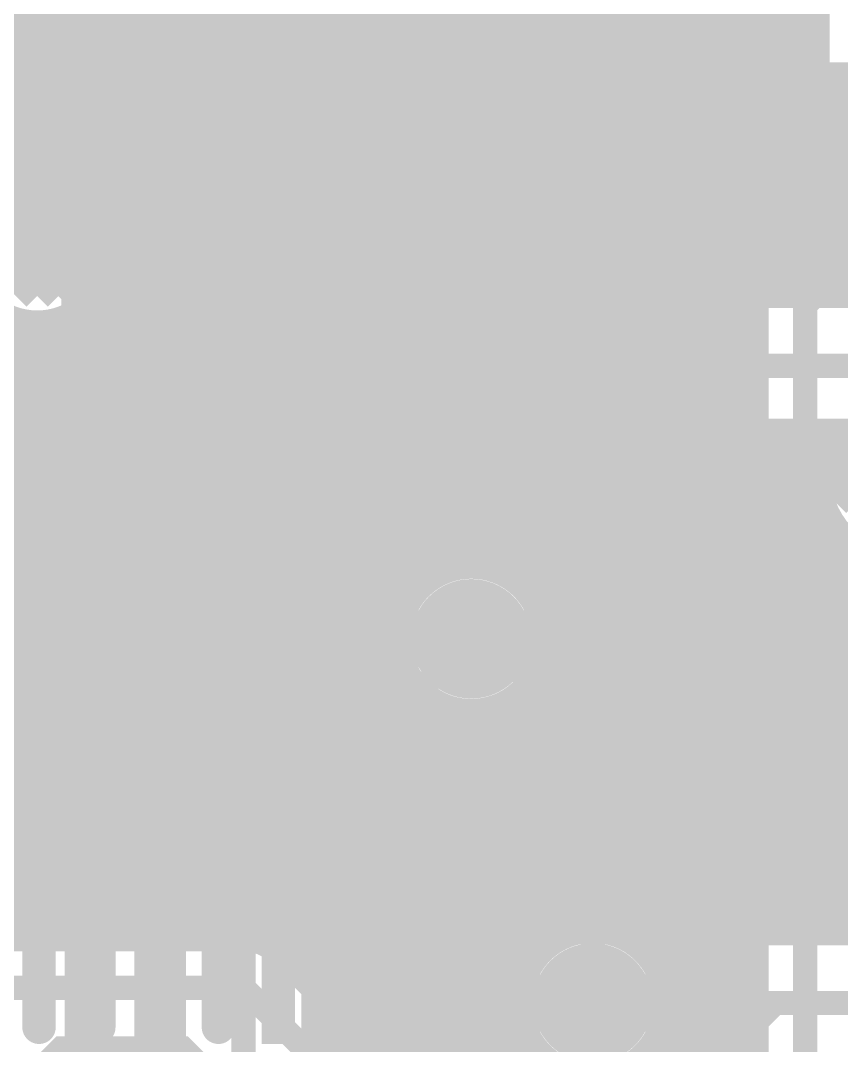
# Model space of a CAD drawing. Extents: x -10 to 131, y -93 to 209.
# Drawn here: x 57.82 to 64.69, y 22.63 to 31.21 of the extents above; entities that cross this region are included whole.
import ezdxf

# ---------------------------------------------------------------- set-up
doc = ezdxf.new("R2010")
doc.units = 0
doc.header["$MEASUREMENT"] = 0
doc.layers.get('0').update_dxf_attribs({"linetype": 'CONTINUOUS'})
for name, color, linetype in [('22-303-0_AST', 7, 'CONTINUOUS'), ('22-303-0_BOT', 2, 'CONTINUOUS'), ('22-303-0_DRD', 6, 'CONTINUOUS'), ('22-303-0_DRL', 1, 'CONTINUOUS'), ('22-303-0_GND', 3, 'CONTINUOUS'), ('22-303-0_IN1', 10, 'CONTINUOUS'), ('22-303-0_SMT', 9, 'CONTINUOUS'), ('22-303-0_SPT', 11, 'CONTINUOUS'), ('22-303-0_SST', 8, 'CONTINUOUS'), ('22-303-0_TOP', 15, 'CONTINUOUS'), ('THRUHOLE_TAP', 2, 'CONTINUOUS')]:
    doc.layers.add(name, color=color, linetype=linetype)

# ---------------------------------------------------------------- blocks, each defined once
blk = doc.blocks.new('OBLONG_11')
at = {"const_width": 0.2794}
blk.add_lwpolyline([(0, 0.7493), (0, -0.7493)], dxfattribs=at)
at = {"const_width": 0.1397}
for points in [[(-0.06985, 0.7493, 1), (0.06985, 0.7493, 1)], [(-0.06985, -0.7493, 1), (0.06985, -0.7493, 1)]]:
    blk.add_lwpolyline(points, format="xyb", close=True, dxfattribs=at)
blk = doc.blocks.new('RECTANGLE_12')
blk.add_solid([(0.1397, 0.889), (0.1397, -0.889), (-0.1397, 0.889), (-0.1397, -0.889)])
blk = doc.blocks.new('ROUND_70')
at = {"const_width": 0.29972}
blk.add_lwpolyline([(-0.14986, 0, 1), (0.14986, 0, 1)], format="xyb", close=True, dxfattribs=at)
blk = doc.blocks.new('ROUND_75')
at = {"const_width": 0.29972}
blk.add_lwpolyline([(-0.14986, 0, 1), (0.14986, 0, 1)], format="xyb", close=True, dxfattribs=at)
blk = doc.blocks.new('ROUND_117')
at = {"const_width": 0.10033}
blk.add_lwpolyline([(-0.050164, 0, 1), (0.050164, 0, 1)], format="xyb", close=True, dxfattribs=at)
blk = doc.blocks.new('ROUND_100')
at = {"const_width": 0.50038}
blk.add_lwpolyline([(-0.25019, 0, 1), (0.25019, 0, 1)], format="xyb", close=True, dxfattribs=at)
blk = doc.blocks.new('ROUND_101')
at = {"const_width": 0.0635}
blk.add_lwpolyline([(-0.03175, 0, 1), (0.03175, 0, 1)], format="xyb", close=True, dxfattribs=at)
blk = doc.blocks.new('RECTANGLE_3')
blk.add_solid([(0.4826, 0.4064), (0.4826, -0.4064), (-0.4826, 0.4064), (-0.4826, -0.4064)])
blk = doc.blocks.new('RECTANGLE_6')
blk.add_solid([(0.63627, 0.51308), (0.63627, -0.51308), (-0.63627, 0.51308), (-0.63627, -0.51308)])
blk = doc.blocks.new('ROUND_108')
at = {"const_width": 0.10033}
blk.add_lwpolyline([(-0.050164, 0, 1), (0.050164, 0, 1)], format="xyb", close=True, dxfattribs=at)

msp = doc.modelspace()

# ---------------------------------------------------------------- linework, layer by layer
at = {"layer": '22-303-0_AST', "const_width": 0.1524}
for points in [[(63.6905, 30.2895), (63.6905, 33.2105), (62.0522, 33.2105), (62.0522, 30.2895), (63.6905, 30.2895)], [(62.39256, 30.76448), (62.56274, 30.88386), (62.73292, 30.94228), (63.07074, 30.94228), (63.24092, 30.88386), (63.40856, 30.76448), (63.40856, 30.6451), (63.24092, 30.52826), (63.07074, 30.4673), (62.73292, 30.4673), (62.56274, 30.52826), (62.39256, 30.6451), (62.39256, 30.76448)], [(61.849, 26.797), (60.071, 26.797), (60.071, 30.353), (61.849, 30.353), (61.849, 26.797)], [(58.62574, 29.57068), (58.45556, 29.6291), (58.45556, 29.9847), (58.62574, 30.04566), (59.30392, 30.04566), (59.47156, 29.9847), (59.47156, 29.6291), (59.30392, 29.57068)], [(59.8805, 27.1145), (59.8805, 30.0355), (58.2422, 30.0355), (58.2422, 27.1145), (59.8805, 27.1145)], [(60.63234, 29.53258), (60.46216, 29.591), (60.46216, 29.9466), (60.63234, 30.00502), (61.31052, 30.00502), (61.47816, 29.9466), (61.47816, 29.591), (61.31052, 29.53258)], [(62.0395, 30.0355), (62.0395, 27.1145), (63.6778, 27.1145), (63.6778, 30.0355), (62.0395, 30.0355)], [(62.40526, 28.85694), (62.40526, 29.27096), (63.42126, 29.27096)], [(58.45556, 28.85186), (58.45556, 29.08808)], [(58.45556, 28.9687), (59.47156, 28.9687), (59.30392, 29.08808)], [(60.46216, 28.81122), (60.46216, 29.04998)], [(60.46216, 28.9306), (61.47816, 28.9306), (61.31052, 29.04998)], [(62.5729, 28.49372), (62.40526, 28.43276), (62.40526, 28.07716), (62.5729, 28.01874), (62.91326, 28.01874), (63.0809, 28.13812), (63.0809, 28.49372), (63.42126, 28.49372), (63.42126, 28.01874)], [(58.45556, 28.1305), (58.45556, 28.36926)], [(58.45556, 28.24988), (59.47156, 28.24988), (59.30392, 28.36926)], [(60.46216, 28.0924), (60.46216, 28.32862)], [(60.46216, 28.21178), (61.47816, 28.21178), (61.31052, 28.32862)], [(58.79592, 27.2923), (58.79592, 27.76728), (59.47156, 27.53106), (59.47156, 27.41168), (58.45556, 27.41168)], [(60.46216, 27.37358), (60.46216, 27.6098)], [(60.46216, 27.49042), (61.47816, 27.49042), (61.31052, 27.6098)]]:
    msp.add_lwpolyline(points, dxfattribs=at)
at = {"layer": '22-303-0_BOT'}
for points, const_width in [([(72.009, 30.6832), (35.45586, 30.6832)], 0.254), ([(72.009, 30.734), (40.64, 30.734)], 0.254), ([(57.8866, 30.734), (57.8866, 29.33446)], 0.254), ([(58.1152, 30.734), (58.1152, 29.10586)], 0.254), ([(58.3438, 30.734), (58.3438, 28.9306)], 0.254), ([(58.5724, 30.734), (58.5724, 28.9306)], 0.254), ([(58.801, 30.734), (58.801, 28.9306)], 0.254), ([(59.0296, 30.734), (59.0296, 28.9306)], 0.254), ([(59.2582, 30.734), (59.2582, 28.9306)], 0.254), ([(59.4868, 30.734), (59.4868, 28.9306)], 0.254), ([(59.7154, 30.734), (59.7154, 28.9306)], 0.254), ([(59.944, 30.734), (59.944, 28.9306)], 0.254), ([(60.1726, 30.734), (60.1726, 28.9306)], 0.254), ([(60.4012, 30.734), (60.4012, 28.9306)], 0.254), ([(60.6298, 30.734), (60.6298, 28.9306)], 0.254), ([(60.8584, 30.734), (60.8584, 28.9306)], 0.254), ([(61.087, 30.734), (61.087, 28.9306)], 0.254), ([(61.3156, 30.734), (61.3156, 28.9306)], 0.254), ([(61.5442, 30.734), (61.5442, 28.9306)], 0.254), ([(61.7728, 30.734), (61.7728, 28.9306)], 0.254), ([(62.0014, 30.734), (62.0014, 28.9306)], 0.254), ([(62.23, 30.734), (62.23, 28.9306)], 0.254), ([(62.4586, 30.734), (62.4586, 28.9306)], 0.254), ([(62.6872, 30.734), (62.6872, 28.9306)], 0.254), ([(62.9158, 30.734), (62.9158, 28.9306)], 0.254), ([(63.1444, 30.734), (63.1444, 28.9306)], 0.254), ([(63.373, 30.734), (63.373, 28.9306)], 0.254), ([(63.6016, 30.734), (63.6016, 28.9306)], 0.254), ([(63.8302, 30.734), (63.8302, 28.9306)], 0.254), ([(64.0588, 30.734), (64.0588, 28.9306)], 0.254), ([(64.2874, 30.734), (64.2874, 28.9306)], 0.254), ([(64.516, 30.734), (64.516, 28.9306)], 0.254), ([(64.7446, 30.734), (64.7446, 28.9306)], 0.254), ([(72.009, 30.4546), (56.515, 30.4546)], 0.254), ([(56.9468, 30.2768), (58.29046, 28.9306)], 0.254), ([(72.009, 30.226), (56.99506, 30.226)], 0.254), ([(72.009, 29.9974), (57.22366, 29.9974)], 0.254), ([(55.499, 29.845), (56.515, 29.845), (58.039, 28.321), (67.691, 28.321), (67.945, 28.575)], 0.2032), ([(72.009, 29.7688), (57.45226, 29.7688)], 0.254), ([(72.009, 29.5402), (57.68086, 29.5402)], 0.254), ([(67.61226, 29.3116), (57.90946, 29.3116)], 0.254), ([(67.31762, 29.083), (58.13806, 29.083)], 0.254), ([(67.21856, 28.9306), (58.29046, 28.9306)], 0.254), ([(56.388, 28.829), (58.293, 26.924), (58.293, 21.336), (58.42, 21.209)], 0.2032), ([(58.36666, 27.7114), (58.71718, 27.36088)], 0.254), ([(64.51854, 27.7114), (58.36666, 27.7114)], 0.254), ([(58.5724, 27.7114), (58.5724, 27.50566)], 0.254), ([(58.801, 27.7114), (58.801, 27.25928)], 0.254), ([(59.0296, 27.7114), (59.0296, 21.73732)], 0.254), ([(59.2582, 27.7114), (59.2582, 24.55926)], 0.254), ([(59.4868, 27.7114), (59.4868, 24.78786)], 0.254), ([(59.7154, 27.7114), (59.7154, 25.01646)], 0.254), ([(59.944, 27.7114), (59.944, 25.24506)], 0.254), ([(60.1726, 27.7114), (60.1726, 25.47366)], 0.254), ([(60.4012, 27.7114), (60.4012, 25.70226)], 0.254), ([(60.6298, 27.7114), (60.6298, 25.93086)], 0.254), ([(60.8584, 27.7114), (60.8584, 26.3652)], 0.254), ([(61.087, 27.7114), (61.087, 26.66238)], 0.254), ([(61.3156, 27.7114), (61.3156, 26.79192)], 0.254), ([(61.5442, 27.7114), (61.5442, 26.84018)], 0.254), ([(61.7728, 27.7114), (61.7728, 26.8224)], 0.254), ([(62.0014, 27.7114), (62.0014, 26.7335)], 0.254), ([(62.23, 27.7114), (62.23, 26.53284)], 0.254), ([(62.4586, 27.7114), (62.4586, 23.77948)], 0.254), ([(62.6872, 27.7114), (62.6872, 23.78964)], 0.254), ([(62.9158, 27.7114), (62.9158, 23.73376)], 0.254), ([(63.1444, 27.7114), (63.1444, 23.5966)], 0.254), ([(63.373, 27.7114), (63.373, 23.5966)], 0.254), ([(63.6016, 27.7114), (63.6016, 23.5966)], 0.254), ([(63.8302, 27.7114), (63.8302, 23.5966)], 0.254), ([(64.0588, 27.7114), (64.0588, 23.5966)], 0.254), ([(64.2874, 27.7114), (64.2874, 23.5966)], 0.254), ([(64.47028, 27.4828), (58.59526, 27.4828)], 0.254), ([(64.4906, 27.2542), (58.80608, 27.2542)], 0.254), ([(64.516, 27.16276), (64.516, 23.5966)], 0.254), ([(64.5795, 27.0256), (58.89244, 27.0256)], 0.254), ([(58.9026, 26.924), (58.9026, 21.8567)], 0.254), ([(64.7446, 26.82494), (64.7446, 23.5966)], 0.254), ([(61.32576, 26.797), (58.9026, 26.797)], 0.254), ([(64.77762, 26.797), (61.8617, 26.797)], 0.254), ([(60.98794, 26.5684), (58.9026, 26.5684)], 0.254), ([(73.8124, 26.5684), (62.20206, 26.5684)], 0.254), ([(60.8457, 26.3398), (58.9026, 26.3398)], 0.254), ([(73.8124, 26.3398), (62.34176, 26.3398)], 0.254), ([(60.78982, 26.1112), (58.9026, 26.1112)], 0.254), ([(60.78982, 26.09088), (59.26582, 24.56688)], 0.254), ([(73.8124, 26.1112), (62.39764, 26.1112)], 0.254), ([(59.944, 19.939), (59.69, 20.193), (59.69, 24.13), (61.595, 26.035)], 0.2032), ([(60.579, 25.8826), (58.9026, 25.8826)], 0.254), ([(73.8124, 25.8826), (62.38748, 25.8826)], 0.254), ([(60.3504, 25.654), (58.9026, 25.654)], 0.254), ([(73.8124, 25.654), (62.3062, 25.654)], 0.254), ([(62.23, 25.53462), (62.23, 23.6982)], 0.254), ([(60.1218, 25.4254), (58.9026, 25.4254)], 0.254), ([(73.8124, 25.4254), (62.12332, 25.4254)], 0.254), ([(62.0014, 25.3365), (62.0014, 23.51532)], 0.254), ([(59.8932, 25.1968), (58.9026, 25.1968)], 0.254), ([(61.65088, 25.22982), (60.2996, 23.876)], 0.254), ([(73.8124, 25.1968), (61.61786, 25.1968)], 0.254), ([(61.7728, 25.2476), (61.7728, 22.7076)], 0.254), ([(61.5442, 25.1206), (61.5442, 22.7076)], 0.254), ([(59.6646, 24.9682), (58.9026, 24.9682)], 0.254), ([(73.8124, 24.9682), (61.38926, 24.9682)], 0.254), ([(61.3156, 24.892), (61.3156, 22.7076)], 0.254), ([(59.436, 24.7396), (58.9026, 24.7396)], 0.254), ([(73.8124, 24.7396), (61.16066, 24.7396)], 0.254), ([(61.087, 24.6634), (61.087, 22.7076)], 0.254), ([(59.21248, 24.511), (58.9026, 24.511)], 0.254), ([(73.8124, 24.511), (60.93206, 24.511)], 0.254), ([(60.8584, 24.4348), (60.8584, 22.69744)], 0.254), ([(59.09818, 24.2824), (58.9026, 24.2824)], 0.254), ([(73.8124, 24.2824), (60.70346, 24.2824)], 0.254), ([(60.6298, 24.2062), (60.6298, 22.61108)], 0.254), ([(59.0804, 24.13), (59.0804, 21.67382)], 0.254), ([(59.0804, 24.0538), (58.9026, 24.0538)], 0.254), ([(73.8124, 24.0538), (60.47486, 24.0538)], 0.254), ([(60.4012, 23.9776), (60.4012, 22.40026)], 0.254), ([(59.0804, 23.8252), (58.9026, 23.8252)], 0.254), ([(60.2996, 23.876), (60.2996, 22.29866)], 0.254), ([(73.8124, 23.8252), (60.2996, 23.8252)], 0.254), ([(59.0804, 23.5966), (58.9026, 23.5966)], 0.254), ([(62.08014, 23.5966), (60.2996, 23.5966)], 0.254), ([(69.596, 23.5966), (63.13932, 23.5966)], 0.254), ([(59.0804, 23.368), (58.9026, 23.368)], 0.254), ([(61.89726, 23.368), (60.2996, 23.368)], 0.254), ([(59.0804, 23.1394), (58.9026, 23.1394)], 0.254), ([(61.81852, 23.1394), (60.2996, 23.1394)], 0.254), ([(62.611, 22.987), (69.596, 22.987), (71.755, 20.828), (71.755, 18.161), (70.739, 17.145), (70.739, 12.573), (72.898, 10.414), (75.184, 10.414), (76.454, 11.684), (77.47, 11.684)], 0.2032), ([(59.0804, 22.9108), (58.9026, 22.9108)], 0.254), ([(61.80582, 22.9108), (60.2996, 22.9108)], 0.254), ([(61.85154, 22.7076), (60.96, 22.7076)], 0.254), ([(59.0804, 22.6822), (58.9026, 22.6822)], 0.254), ([(60.78474, 22.6822), (60.2996, 22.6822)], 0.254), ([(60.5282, 22.5298), (60.2996, 22.29866)], 0.254)]:
    msp.add_lwpolyline(points, dxfattribs=dict(at, const_width=const_width))
at = {"layer": '22-303-0_BOT', "const_width": 0.254}
for points in [[(64.51854, 27.7114, 0.0883602), (64.46878, 27.432)], [(64.47028, 27.432, 0.4142136), (65.278, 26.62428)], [(58.9026, 26.924, 0.1989124), (58.72405, 27.35505)], [(58.9026, 26.924, 0.1989124), (58.72405, 27.35505)], [(61.595, 26.84272, 0.394063), (60.78982, 26.09088)], [(62.40272, 26.035, 0.4142136), (61.595, 26.84272)], [(61.65088, 25.22982, 0.3940623), (62.40272, 26.035)], [(59.2582, 24.5618, 0.1989124), (59.07934, 24.13)], [(62.611, 23.79472, 0.4142136), (61.80328, 22.987)], [(63.13932, 23.5966, 0.1804437), (62.611, 23.79368)], [(61.80328, 22.987, 0.0883604), (61.85295, 22.70812)], [(60.96, 22.7076, 0.198913), (60.52895, 22.52905)]]:
    msp.add_lwpolyline(points, format="xyb", dxfattribs=at)
at = {"layer": '22-303-0_DRD', "const_width": 0.254}
for points in [[(57.3278, 29.0322), (57.9628, 29.6672)], [(57.9628, 29.6672), (58.5978, 29.0322)], [(57.9628, 28.9052), (57.3278, 29.5402)], [(58.5978, 29.5402), (57.9628, 28.9052)], [(58.5978, 29.0322), (58.5978, 29.5402)], [(64.643, 27.178), (65.278, 27.813)], [(64.643, 27.686), (64.643, 27.178)], [(65.278, 27.051), (64.643, 27.686)], [(60.96, 25.781), (61.595, 26.416)], [(61.595, 26.416), (62.23, 25.781)], [(60.96, 26.289), (60.96, 25.781)], [(61.595, 25.654), (60.96, 26.289)], [(62.23, 26.289), (61.595, 25.654)], [(62.23, 25.781), (62.23, 26.289)], [(61.976, 22.733), (62.611, 23.368)], [(62.611, 23.368), (63.246, 22.733)], [(61.976, 23.241), (61.976, 22.733)], [(62.611, 22.606), (61.976, 23.241)], [(63.246, 23.241), (62.611, 22.606)], [(63.246, 22.733), (63.246, 23.241)]]:
    msp.add_lwpolyline(points, dxfattribs=at)
at = {"layer": '22-303-0_IN1'}
for points, const_width in [([(57.8358, 47.752), (57.8358, 29.90342)], 0.254), ([(58.0644, 47.752), (58.0644, 29.9085)], 0.254), ([(58.293, 47.752), (58.293, 29.82214)], 0.254), ([(58.5216, 47.752), (58.5216, 29.57576)], 0.254), ([(58.7502, 47.752), (58.7502, 23.5458)], 0.254), ([(58.9788, 47.752), (58.9788, 23.5458)], 0.254), ([(59.2074, 47.752), (59.2074, 23.5458)], 0.254), ([(59.436, 47.752), (59.436, 23.5458)], 0.254), ([(59.6646, 47.752), (59.6646, 23.5458)], 0.254), ([(59.8932, 47.752), (59.8932, 23.495)], 0.254), ([(60.1218, 47.752), (60.1218, 23.2918)], 0.254), ([(60.3504, 47.752), (60.3504, 23.0632)], 0.254), ([(60.579, 47.752), (60.579, 22.8346)], 0.254), ([(60.8076, 47.752), (60.8076, 22.606)], 0.254), ([(61.0362, 47.752), (61.0362, 26.32456)], 0.254), ([(61.2648, 47.752), (61.2648, 26.57094)], 0.254), ([(61.4934, 47.752), (61.4934, 26.6573)], 0.254), ([(61.722, 47.752), (61.722, 26.65222)], 0.254), ([(61.9506, 47.752), (61.9506, 26.5557)], 0.254), ([(62.1792, 47.752), (62.1792, 26.27122)], 0.254), ([(63.5508, 47.752), (63.5508, 19.3548)], 0.254), ([(63.7794, 47.752), (63.7794, 19.1262)], 0.254), ([(64.008, 47.752), (64.008, 29.0322)], 0.254), ([(64.2366, 47.752), (64.2366, 29.2862)], 0.254), ([(64.897, 21.463), (64.389, 21.971), (64.389, 28.829), (64.897, 29.337), (64.897, 43.307)], 0.2032), ([(64.4652, 42.84726), (64.4652, 29.5148)], 0.254), ([(62.4078, 33.22066), (62.4078, 23.5839)], 0.254), ([(63.3222, 33.22066), (63.3222, 19.5834)], 0.254), ([(62.6364, 33.06826), (62.6364, 23.61692)], 0.254), ([(62.865, 33.02508), (62.865, 23.56358)], 0.254), ([(63.0936, 33.06826), (63.0936, 23.39086)], 0.254), ([(64.4652, 31.1912), (54.9148, 31.1912)], 0.254), ([(64.4652, 30.9626), (54.9148, 30.9626)], 0.254), ([(64.4652, 30.734), (54.9148, 30.734)], 0.254), ([(64.4652, 30.5054), (54.9148, 30.5054)], 0.254), ([(64.4652, 30.2768), (55.9562, 30.2768)], 0.254), ([(64.4652, 30.0482), (56.0959, 30.0482)], 0.254), ([(64.4652, 29.8196), (58.29808, 29.8196)], 0.254), ([(64.4652, 29.591), (58.51398, 29.591)], 0.254), ([(64.4652, 29.5148), (64.08928, 29.13888)], 0.254), ([(64.31026, 29.3624), (58.58764, 29.3624)], 0.254), ([(64.08166, 29.1338), (58.5724, 29.1338)], 0.254), ([(58.5216, 28.9941), (58.5216, 23.5458)], 0.254), ([(63.96482, 28.9052), (58.46318, 28.9052)], 0.254), ([(63.9572, 28.829), (63.9572, 21.971)], 0.254), ([(58.293, 28.75026), (58.293, 23.5458)], 0.254), ([(57.80278, 28.6766), (56.9976, 28.6766)], 0.254), ([(57.8358, 28.66898), (57.8358, 23.5458)], 0.254), ([(58.0644, 28.6639), (58.0644, 23.5458)], 0.254), ([(63.9572, 28.6766), (58.12028, 28.6766)], 0.254), ([(63.9572, 28.448), (56.88838, 28.448)], 0.254), ([(63.9572, 28.2194), (56.95188, 28.2194)], 0.254), ([(63.9572, 27.9908), (57.01538, 27.9908)], 0.254), ([(63.9572, 27.7622), (56.99252, 27.7622)], 0.254), ([(63.9572, 27.5336), (56.86806, 27.5336)], 0.254), ([(63.9572, 27.305), (55.9308, 27.305)], 0.254), ([(63.9572, 27.0764), (56.06288, 27.0764)], 0.254), ([(63.9572, 26.8478), (56.12638, 26.8478)], 0.254), ([(61.35878, 26.6192), (56.10352, 26.6192)], 0.254), ([(63.9572, 26.6192), (61.83122, 26.6192)], 0.254), ([(61.0743, 26.3906), (55.97906, 26.3906)], 0.254), ([(63.9572, 26.3906), (62.1157, 26.3906)], 0.254), ([(60.97778, 26.162), (54.9148, 26.162)], 0.254), ([(63.9572, 26.162), (62.21222, 26.162)], 0.254), ([(60.9727, 25.9334), (54.9148, 25.9334)], 0.254), ([(63.9572, 25.9334), (62.2173, 25.9334)], 0.254), ([(62.1792, 25.79878), (62.1792, 23.4442)], 0.254), ([(61.05906, 25.7048), (54.9148, 25.7048)], 0.254), ([(61.0362, 25.7429), (61.0362, 22.3774)], 0.254), ([(63.9572, 25.7048), (62.13094, 25.7048)], 0.254), ([(61.3029, 25.4762), (55.01894, 25.4762)], 0.254), ([(61.2648, 25.49906), (61.2648, 22.1488)], 0.254), ([(63.9572, 25.4762), (61.88456, 25.4762)], 0.254), ([(61.9506, 25.5143), (61.9506, 21.5773)], 0.254), ([(61.4934, 25.4127), (61.4934, 21.9202)], 0.254), ([(61.722, 25.41778), (61.722, 21.6916)], 0.254), ([(63.9572, 25.2476), (55.1053, 25.2476)], 0.254), ([(63.9572, 25.019), (55.10022, 25.019)], 0.254), ([(63.9572, 24.7904), (55.0037, 24.7904)], 0.254), ([(63.9572, 24.5618), (54.71922, 24.5618)], 0.254), ([(63.9572, 24.3332), (53.3908, 24.3332)], 0.254), ([(63.9572, 24.1046), (53.54574, 24.1046)], 0.254), ([(63.9572, 23.876), (53.58892, 23.876)], 0.254), ([(63.9572, 23.6474), (53.54828, 23.6474)], 0.254), ([(59.69, 23.5458), (53.6702, 23.5458)], 0.254), ([(59.9948, 23.4188), (61.82868, 21.58492)], 0.254), ([(62.15126, 23.4188), (59.9948, 23.4188)], 0.254), ([(63.9572, 23.4188), (63.0682, 23.4188)], 0.254), ([(62.0141, 23.1902), (60.2234, 23.1902)], 0.254), ([(63.9572, 23.1902), (63.2079, 23.1902)], 0.254), ([(61.849, 20.955), (59.69, 23.114), (53.213, 23.114)], 0.2032), ([(61.98108, 22.9616), (60.452, 22.9616)], 0.254), ([(63.9572, 22.9616), (63.24092, 22.9616)], 0.254), ([(62.03442, 22.733), (60.6806, 22.733)], 0.254), ([(63.9572, 22.733), (63.18758, 22.733)], 0.254), ([(60.325, 21.463), (59.182, 22.606), (58.166, 22.606), (56.769, 21.209)], 0.2032), ([(62.1792, 22.52726), (62.1792, 21.49094)], 0.254), ([(63.0936, 22.5806), (63.0936, 19.812)], 0.254), ([(62.2046, 22.5044), (60.9092, 22.5044)], 0.254), ([(63.9572, 22.5044), (63.01486, 22.5044)], 0.254)]:
    msp.add_lwpolyline(points, dxfattribs=dict(at, const_width=const_width))
at = {"layer": '22-303-0_IN1', "const_width": 0.254}
for points in [[(57.9628, 29.91612, 0.4142136), (57.33288, 29.2862)], [(58.59272, 29.2862, 0.4142136), (57.9628, 29.91612)], [(57.33288, 29.2862, 0.4142136), (57.9628, 28.65628)], [(57.9628, 28.65628, 0.4142136), (58.59272, 29.2862)], [(64.0842, 29.1338, 0.1989124), (63.95795, 28.829)], [(61.595, 26.66492, 0.4142136), (60.96508, 26.035)], [(62.22492, 26.035, 0.4142136), (61.595, 26.66492)], [(60.96508, 26.035, 0.4142136), (61.595, 25.40508)], [(61.595, 25.40508, 0.4142136), (62.22492, 26.035)], [(62.611, 23.61692, 0.4142136), (61.98108, 22.987)], [(63.24092, 22.987, 0.4142136), (62.611, 23.61692)], [(59.9948, 23.4188, 0.1989124), (59.69, 23.54505)], [(59.9948, 23.4188, 0.1989124), (59.69, 23.54505)], [(61.98108, 22.987, 0.4142136), (62.611, 22.35708)], [(62.611, 22.35708, 0.4142136), (63.24092, 22.987)]]:
    msp.add_lwpolyline(points, format="xyb", dxfattribs=at)
at = {"layer": '22-303-0_SST', "const_width": 0.1524}
for points in [[(63.6905, 30.2895), (63.6905, 33.2105), (62.0522, 33.2105), (62.0522, 30.2895), (63.6905, 30.2895)], [(58.81624, 30.63748), (58.81624, 30.97784), (59.38012, 30.80766), (59.38012, 30.72384), (58.5343, 30.72384)], [(60.39358, 30.73654), (60.39358, 30.90418)], [(60.39358, 30.82036), (61.2394, 30.82036), (61.09716, 30.90418)], [(61.849, 26.797), (61.849, 30.353), (60.071, 30.353), (60.071, 26.797), (61.849, 26.797)], [(59.8805, 27.1145), (59.8805, 30.0355), (58.2422, 30.0355), (58.2422, 27.1145), (59.8805, 27.1145)], [(62.0395, 30.0355), (62.0395, 27.1145), (63.6778, 27.1145), (63.6778, 30.0355), (62.0395, 30.0355)], [(62.56782, 26.31694), (62.56782, 26.61412), (63.41364, 26.61412)], [(62.70752, 25.9715), (62.56782, 25.92832), (62.56782, 25.67432), (62.70752, 25.63114), (62.98946, 25.63114), (63.1317, 25.7175), (63.1317, 25.9715), (63.41364, 25.9715), (63.41364, 25.63114)], [(63.95974, 23.64994), (63.25362, 23.64994), (63.11392, 23.69312), (63.11392, 23.94712), (63.25362, 23.9903), (63.95974, 23.9903)], [(63.39586, 22.96414), (63.39586, 23.3045), (63.95974, 23.13432), (63.95974, 23.0505), (63.11392, 23.0505)]]:
    msp.add_lwpolyline(points, dxfattribs=at)
at = {"layer": '22-303-0_TOP'}
for points, const_width in [([(62.865, 31.0388), (62.865, 29.2862)], 0.381), ([(59.055, 29.2862), (59.055, 29.337), (59.817, 29.337), (60.071, 29.591), (60.96, 29.591)], 0.381), ([(57.9628, 29.2862), (59.055, 29.2862)], 0.381), ([(81.915, 13.2588), (79.8322, 13.2588), (78.232, 14.859), (76.327, 14.859), (75.819, 15.367), (75.819, 28.321), (74.8538, 29.2862), (62.865, 29.2862)], 0.381), ([(59.055, 27.8638), (59.47918, 27.8638)], 0.381), ([(59.47918, 27.8638), (60.6552, 27.8638), (60.96, 27.559)], 0.381), ([(62.865, 27.8638), (61.2648, 27.8638), (60.96, 27.559)], 0.381), ([(62.865, 27.8638), (62.865, 27.813), (62.992, 27.686), (65.024, 27.686), (65.278, 27.432)], 0.381), ([(56.388, 27.94), (56.388, 27.432), (58.47842, 25.34158), (58.47842, 23.5331)], 0.2032), ([(59.47918, 27.8638), (59.47918, 23.5331), (59.47918, 27.8638)], 0.2032), ([(53.086, 27.559), (55.626, 27.559), (57.97804, 25.20696), (57.97804, 23.5331)], 0.2032), ([(75.057, 27.051), (74.676, 26.67), (61.34354, 26.67), (59.97956, 25.3111), (59.97956, 23.5331)], 0.2032), ([(59.97956, 23.5331), (59.97956, 25.3111), (61.34354, 26.67), (74.676, 26.67), (75.057, 27.051)], 0.2032), ([(61.595, 26.035), (61.722, 26.035), (62.484, 25.273), (75.057, 25.273)], 0.2032), ([(60.47994, 23.5331), (60.47994, 24.66594), (61.087, 25.273), (61.849, 25.273), (62.357, 24.765), (73.279, 24.765), (74.676, 23.368)], 0.2032), ([(74.676, 23.368), (73.279, 24.765), (62.357, 24.765), (61.849, 25.273), (61.087, 25.273), (60.47994, 24.66594), (60.47994, 23.5331)], 0.2032), ([(60.98032, 23.5331), (60.98032, 24.511), (61.23432, 24.765), (61.722, 24.765), (62.611, 23.876), (62.611, 22.987)], 0.2032), ([(58.42, 21.209), (59.182, 21.209), (60.198, 22.225), (61.2267, 22.225), (61.4807, 22.479), (61.4807, 23.5331)], 0.2032), ([(58.42, 21.209), (59.182, 21.209), (60.198, 22.225), (61.2267, 22.225), (61.4807, 22.479), (61.4807, 23.5331)], 0.2032), ([(58.9788, 23.5331), (58.9788, 21.9456), (58.928, 21.9456), (58.9788, 21.8948), (58.928, 21.844)], 0.2032), ([(58.928, 21.844), (58.9788, 21.8948), (58.928, 21.9456), (58.9788, 21.9456), (58.9788, 23.5331)], 0.2032), ([(58.9788, 23.5331), (58.9788, 21.9456), (58.928, 21.9456), (58.9788, 21.8948), (58.928, 21.844)], 0.2032), ([(60.96, 20.955), (62.23, 22.225), (63.373, 22.225), (64.135, 22.987), (72.263, 22.987)], 0.2032)]:
    msp.add_lwpolyline(points, dxfattribs=dict(at, const_width=const_width))

# ---------------------------------------------------------------- block references
at = {"layer": '22-303-0_AST'}
for name, p in [('OBLONG_11', (57.97804, 23.5331)), ('OBLONG_11', (58.47842, 23.5331)), ('OBLONG_11', (58.9788, 23.5331)), ('OBLONG_11', (59.47918, 23.5331)), ('RECTANGLE_12', (59.97956, 23.5331)), ('OBLONG_11', (60.47994, 23.5331)), ('OBLONG_11', (60.98032, 23.5331)), ('OBLONG_11', (61.4807, 23.5331))]:
    msp.add_blockref(name, p, dxfattribs=at)
at = {"layer": '22-303-0_BOT'}
for name, p in [('ROUND_75', (57.9628, 29.2862)), ('ROUND_70', (61.595, 26.035)), ('ROUND_75', (62.611, 22.987))]:
    msp.add_blockref(name, p, dxfattribs=at)
at = {"layer": '22-303-0_DRL'}
for p in [(57.9628, 29.2862), (61.595, 26.035), (62.611, 22.987)]:
    msp.add_blockref('ROUND_117', p, dxfattribs=at)
at = {"layer": '22-303-0_GND'}
for name, p in [('ROUND_101', (57.9628, 29.2862)), ('ROUND_100', (61.595, 26.035)), ('ROUND_100', (62.611, 22.987))]:
    msp.add_blockref(name, p, dxfattribs=at)
at = {"layer": '22-303-0_IN1'}
for name, p in [('ROUND_75', (57.9628, 29.2862)), ('ROUND_70', (61.595, 26.035)), ('ROUND_75', (62.611, 22.987))]:
    msp.add_blockref(name, p, dxfattribs=at)
at = {"layer": '22-303-0_SMT'}
for name, p in [('RECTANGLE_3', (62.865, 31.0388)), ('RECTANGLE_6', (60.96, 29.591)), ('RECTANGLE_3', (59.055, 29.2862)), ('RECTANGLE_3', (62.865, 29.2862)), ('RECTANGLE_3', (59.055, 27.8638)), ('RECTANGLE_3', (62.865, 27.8638)), ('RECTANGLE_6', (60.96, 27.559)), ('OBLONG_11', (57.97804, 23.5331)), ('OBLONG_11', (58.47842, 23.5331)), ('OBLONG_11', (58.9788, 23.5331)), ('OBLONG_11', (59.47918, 23.5331)), ('RECTANGLE_12', (59.97956, 23.5331)), ('OBLONG_11', (60.47994, 23.5331)), ('OBLONG_11', (60.98032, 23.5331)), ('OBLONG_11', (61.4807, 23.5331))]:
    msp.add_blockref(name, p, dxfattribs=at)
at = {"layer": '22-303-0_SPT'}
for name, p in [('RECTANGLE_3', (62.865, 31.0388)), ('RECTANGLE_6', (60.96, 29.591)), ('RECTANGLE_3', (59.055, 29.2862)), ('RECTANGLE_3', (62.865, 29.2862)), ('RECTANGLE_3', (59.055, 27.8638)), ('RECTANGLE_3', (62.865, 27.8638)), ('RECTANGLE_6', (60.96, 27.559)), ('OBLONG_11', (57.97804, 23.5331)), ('OBLONG_11', (58.47842, 23.5331)), ('OBLONG_11', (58.9788, 23.5331)), ('OBLONG_11', (59.47918, 23.5331)), ('RECTANGLE_12', (59.97956, 23.5331)), ('OBLONG_11', (60.47994, 23.5331)), ('OBLONG_11', (60.98032, 23.5331)), ('OBLONG_11', (61.4807, 23.5331))]:
    msp.add_blockref(name, p, dxfattribs=at)
at = {"layer": '22-303-0_TOP'}
for name, p in [('RECTANGLE_3', (62.865, 31.0388)), ('RECTANGLE_6', (60.96, 29.591)), ('RECTANGLE_3', (59.055, 29.2862)), ('RECTANGLE_3', (62.865, 29.2862)), ('ROUND_70', (57.9628, 29.2862)), ('RECTANGLE_3', (59.055, 27.8638)), ('RECTANGLE_3', (62.865, 27.8638)), ('RECTANGLE_6', (60.96, 27.559)), ('ROUND_70', (61.595, 26.035)), ('OBLONG_11', (57.97804, 23.5331)), ('OBLONG_11', (58.47842, 23.5331)), ('OBLONG_11', (58.9788, 23.5331)), ('OBLONG_11', (59.47918, 23.5331)), ('RECTANGLE_12', (59.97956, 23.5331)), ('OBLONG_11', (60.47994, 23.5331)), ('OBLONG_11', (60.98032, 23.5331)), ('OBLONG_11', (61.4807, 23.5331)), ('ROUND_70', (62.611, 22.987))]:
    msp.add_blockref(name, p, dxfattribs=at)
at = {"layer": 'THRUHOLE_TAP'}
for p in [(57.9628, 29.2862), (61.595, 26.035), (62.611, 22.987)]:
    msp.add_blockref('ROUND_108', p, dxfattribs=at)

doc.saveas('drawing.dxf')
